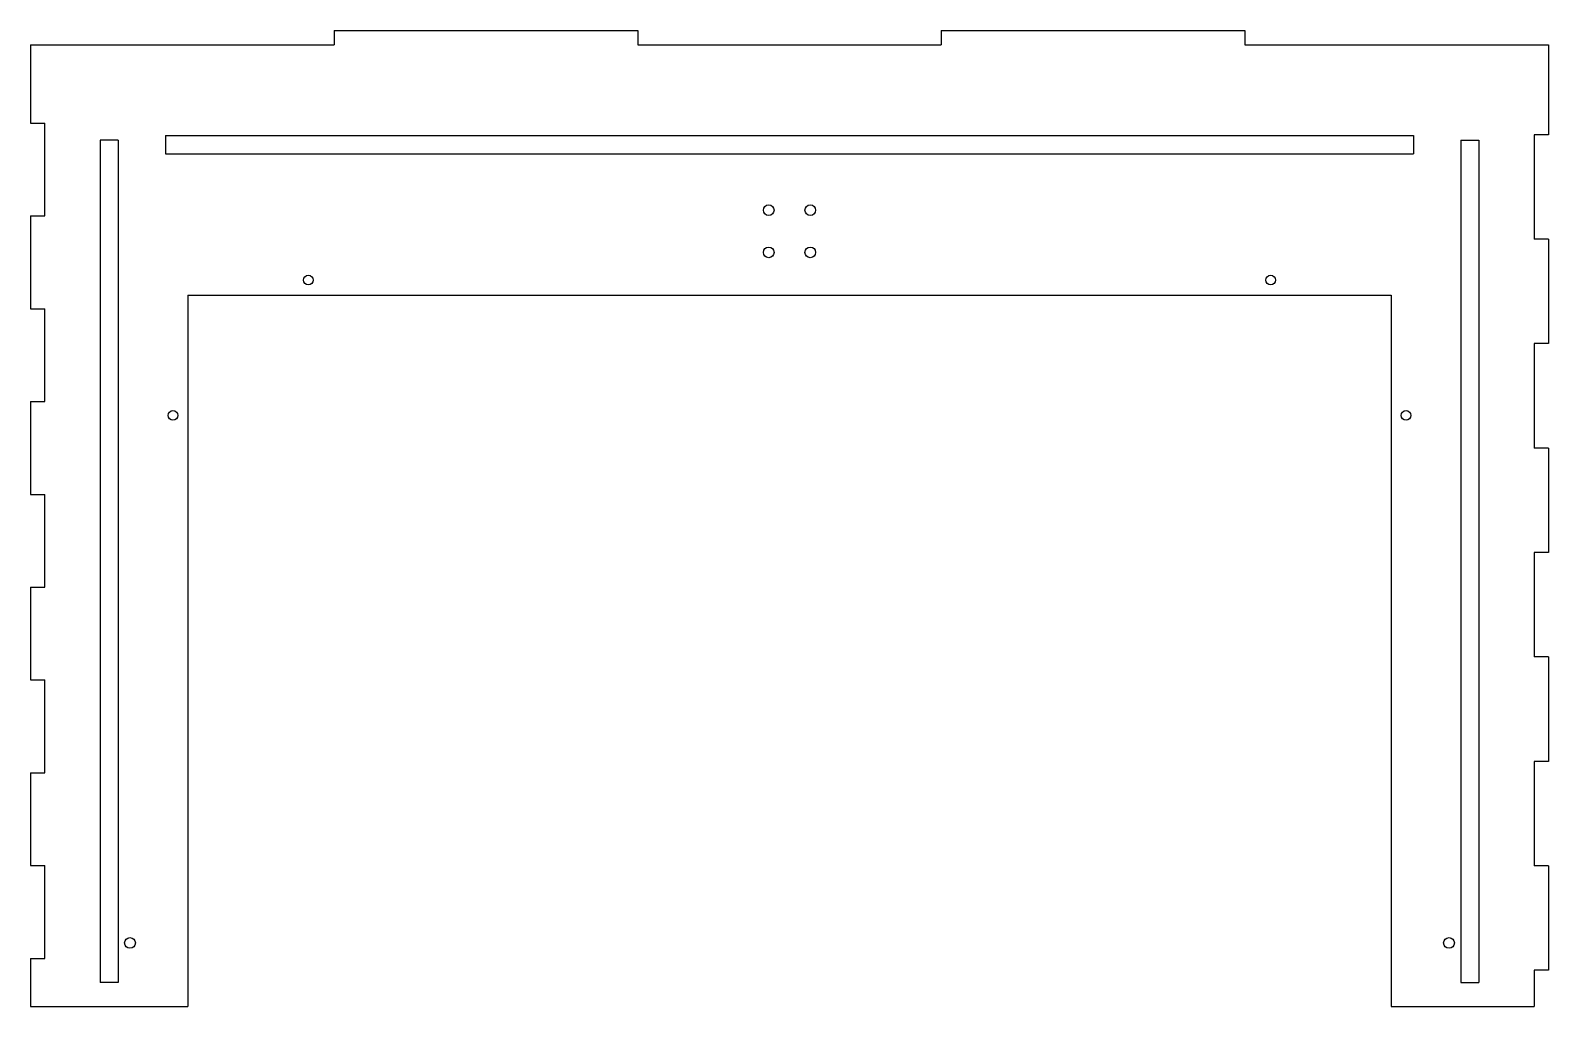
# Model space of a CAD drawing. Extents: x -252 to 252, y 385 to 710.
import ezdxf

# ---------------------------------------------------------------- set-up
doc = ezdxf.new("R2010")
doc.units = 0
doc.layers.add('VISIBLE', color=7, linetype='CONTINUOUS')

msp = doc.modelspace()

# ---------------------------------------------------------------- linework, layer by layer
at = {"layer": 'VISIBLE'}
for p, q in [((-151.45, 709.53), (-50.48, 709.53)), ((-151.45, 709.53), (-151.45, 704.76)), ((-50.48, 709.53), (-50.48, 704.76)), ((50.48, 709.53), (151.45, 709.53)), ((50.48, 709.53), (50.48, 704.76)), ((151.45, 709.53), (151.45, 704.76)), ((-252.41, 704.76), (-151.45, 704.76)), ((-252.41, 704.76), (-252.41, 678.68)), ((-50.48, 704.76), (50.48, 704.76)), ((151.45, 704.76), (252.41, 704.76)), ((252.41, 704.76), (252.41, 674.81)), ((-252.41, 678.68), (-247.65, 678.68)), ((-247.65, 647.83), (-247.65, 678.68)), ((-229.21, 673), (-229.21, 393)), ((-223.21, 673), (-229.21, 673)), ((-223.21, 673), (-223.21, 393)), ((-207.5, 674.53), (207.5, 674.53)), ((-207.5, 674.53), (-207.5, 668.53)), ((207.5, 674.53), (207.5, 668.53)), ((223.21, 673), (229.21, 673)), ((223.21, 673), (223.21, 393)), ((229.21, 673), (229.21, 393)), ((247.65, 674.81), (247.65, 640.1)), ((252.41, 674.81), (247.65, 674.81)), ((-207.5, 668.53), (207.5, 668.53)), ((-252.41, 647.83), (-247.65, 647.83)), ((-252.41, 647.83), (-252.41, 616.98)), ((252.41, 640.1), (247.65, 640.1)), ((252.41, 640.1), (252.41, 605.39)), ((-200, 621.53), (-200, 385)), ((-200, 621.53), (200, 621.53)), ((200, 621.53), (200, 385)), ((-252.41, 616.98), (-247.65, 616.98)), ((-247.65, 586.13), (-247.65, 616.98)), ((247.65, 605.39), (247.65, 570.68)), ((252.41, 605.39), (247.65, 605.39)), ((-252.41, 586.13), (-247.65, 586.13)), ((-252.41, 586.13), (-252.41, 555.28)), ((252.41, 570.68), (247.65, 570.68)), ((252.41, 570.68), (252.41, 535.97)), ((-252.41, 555.28), (-247.65, 555.28)), ((-247.65, 524.43), (-247.65, 555.28)), ((247.65, 535.97), (247.65, 501.25)), ((252.41, 535.97), (247.65, 535.97)), ((-252.41, 524.43), (-247.65, 524.43)), ((-252.41, 524.43), (-252.41, 493.58)), ((252.41, 501.25), (247.65, 501.25)), ((252.41, 501.25), (252.41, 466.54)), ((-252.41, 493.58), (-247.65, 493.58)), ((-247.65, 462.73), (-247.65, 493.58)), ((247.65, 466.54), (247.65, 431.83)), ((252.41, 466.54), (247.65, 466.54)), ((-252.41, 462.73), (-247.65, 462.73)), ((-252.41, 462.73), (-252.41, 431.88)), ((-252.41, 431.88), (-247.65, 431.88)), ((-247.65, 401.04), (-247.65, 431.88)), ((252.41, 431.83), (247.65, 431.83)), ((252.41, 431.83), (252.41, 397.12)), ((-252.41, 401.04), (-252.41, 385)), ((-252.41, 401.04), (-247.65, 401.04)), ((247.65, 397.12), (247.65, 385)), ((252.41, 397.12), (247.65, 397.12)), ((-223.21, 393), (-229.21, 393)), ((223.21, 393), (229.21, 393)), ((-252.41, 385), (-200, 385)), ((200, 385), (247.65, 385))]:
    msp.add_line(p, q, dxfattribs=at)
for centre, radius in [((-6.92, 649.75), 1.78), ((6.91, 649.75), 1.78), ((-6.92, 635.73), 1.78), ((6.91, 635.73), 1.78), ((-160, 626.52), 1.6), ((160, 626.52), 1.6), ((-205, 581.53), 1.6), ((205, 581.53), 1.6), ((-219.29, 406.16), 1.78), ((219.29, 406.16), 1.78)]:
    msp.add_circle(centre, radius, dxfattribs=at)

doc.saveas('drawing.dxf')
